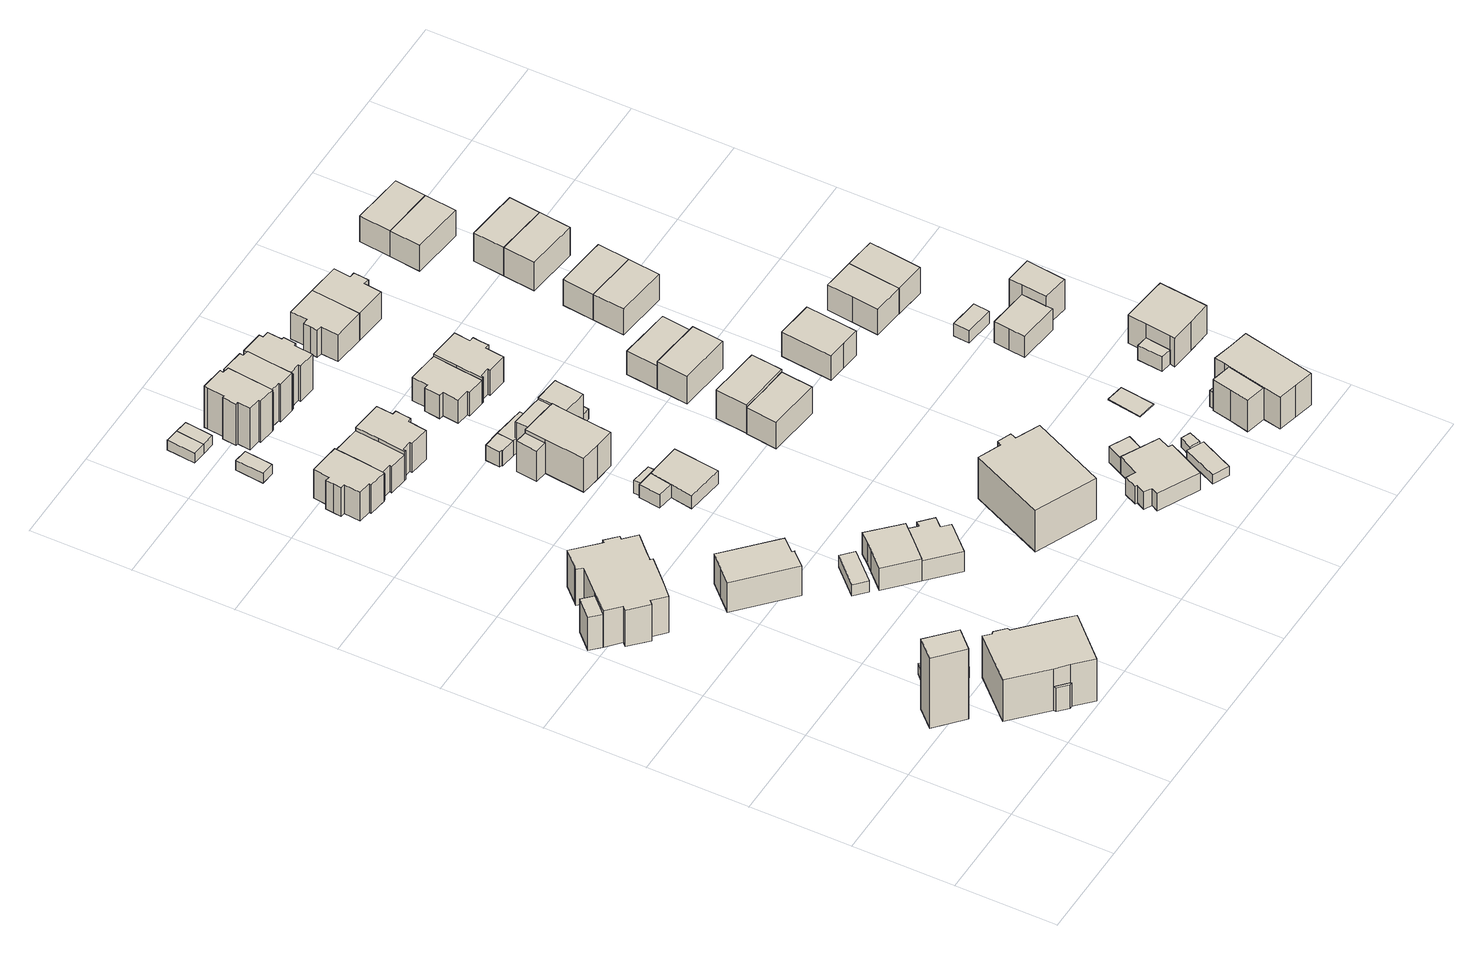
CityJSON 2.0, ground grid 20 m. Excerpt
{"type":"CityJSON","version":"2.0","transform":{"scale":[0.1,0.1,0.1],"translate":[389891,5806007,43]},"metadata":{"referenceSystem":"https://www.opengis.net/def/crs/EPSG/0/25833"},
"CityObjects":{
"building1":{"type":"Building","attributes":{"Gemeindeschluessel":"11000007","BezugspunktDach":"2200","function":"51009_1611","measuredHeight":16.69,"storeysAboveGround":0},"address":[{"country":"Germany","locality":"Berlin"}],"geometry":[{"type":"Solid","lod":"1","boundaries":[[[[0,1,2,3]],[[4,5,6,7]],[[4,7,3,2]],[[5,4,2,1]],[[6,5,1,0]],[[7,6,0,3]]]]}]},
"building2":{"type":"Building","attributes":{"Gemeindeschluessel":"11000007","BezugspunktDach":"2200","function":"51009_1611","measuredHeight":2.48,"storeysAboveGround":0},"address":[{"country":"Germany","locality":"Berlin"}],"geometry":[{"type":"Solid","lod":"1","boundaries":[[[[8,9,10,11]],[[12,13,14,15]],[[12,15,11,10]],[[13,12,10,9]],[[14,13,9,8]],[[15,14,8,11]]]]}]},
"building3":{"type":"Building","attributes":{"Gemeindeschluessel":"11000007","function":"31001_1010"},"address":[{"country":"Germany","locality":"Berlin","thoroughfareNumber":"23","thoroughfareName":"Dinnendahlstraße"}],"children":["building3-1","building3-2","building3-3"]},
"building3-1":{"type":"BuildingPart","attributes":{"BezugspunktDach":"2200","measuredHeight":11.81,"storeysAboveGround":2},"parents":["building3"],"geometry":[{"type":"MultiSurface","lod":"1","boundaries":[[[16,17,18,19,20,21,22,23,24,25,26,27,28,29]],[[30,31,32,33,34,35,36,37,38,39,40,41,42,43]],[[30,43,29,28]],[[31,30,28,27]],[[32,31,27,26]],[[33,32,26,25]],[[34,33,25,24]],[[35,34,24,23]],[[36,35,23,22]],[[37,36,22,21]],[[44,45,21,20]],[[38,37,46,47,48]],[[39,38,20,19]],[[40,39,19,18]],[[41,40,18,17]],[[49,50,17,16]],[[42,41,51,52,53,54]],[[43,42,16,29]],[[48,47,46,45,44]],[[54,53,52,51,50,49]]]}]},
"building3-2":{"type":"BuildingPart","attributes":{"BezugspunktDach":"2200","measuredHeight":5.64,"storeysAboveGround":2},"parents":["building3"],"geometry":[{"type":"Solid","lod":"1","boundaries":[[[[55,56,57,50,49,58]],[[53,52,59,60,61,62]],[[53,62,58,49]],[[59,52,50,57]],[[60,59,57,56]],[[61,60,56,55]],[[62,61,55,58]],[[53,49,50,52]]]]}]},
"building3-3":{"type":"BuildingPart","attributes":{"BezugspunktDach":"2200","measuredHeight":8.03,"storeysAboveGround":2},"parents":["building3"],"geometry":[{"type":"Solid","lod":"1","boundaries":[[[[44,63,64,65,66,45]],[[67,68,69,70,48,47]],[[67,47,45,66]],[[68,67,66,65]],[[69,68,65,64]],[[70,69,64,63]],[[48,70,63,44]],[[48,44,45,47]]]]}]},
"building4":{"type":"Building","attributes":{"Gemeindeschluessel":"11000007","function":"31001_1010"},"address":[{"country":"Germany","locality":"Berlin","thoroughfareNumber":"24","thoroughfareName":"Dinnendahlstraße"}],"children":["building4-1","building4-2"]},
"building4-1":{"type":"BuildingPart","attributes":{"BezugspunktDach":"2200","measuredHeight":9.97,"storeysAboveGround":2},"parents":["building4"],"geometry":[{"type":"MultiSurface","lod":"1","boundaries":[[[71,72,73,74,75,76,77,78,79,80,81,82,83,84,85,86,87,88,89,90,91]],[[92,93,94,95,96,97,98,99,100,101,102,103,104,105,106,107,108,109,110,111,112]],[[113,114,112,91,90]],[[93,115,113,92,90,89]],[[94,93,89,88]],[[95,94,88,87]],[[96,95,87,86]],[[97,96,86,85]],[[98,97,85,84]],[[99,98,84,83]],[[100,99,83,82]],[[101,100,82,81]],[[102,101,81,80]],[[103,102,80,79]],[[104,103,79,78]],[[105,104,78,77]],[[106,105,77,76]],[[107,106,76,75]],[[108,107,75,74]],[[109,108,74,73]],[[110,109,73,72]],[[111,110,72,71]],[[112,111,71,91]],[[92,112,114,113]],[[92,113,115,93,116]]]}]},
"building4-2":{"type":"BuildingPart","attributes":{"BezugspunktDach":"2200","measuredHeight":7.85,"storeysAboveGround":2},"parents":["building4"],"geometry":[{"type":"MultiSurface","lod":"1","boundaries":[[[114,115,117,118]],[[119,93,112,120]],[[119,120,118,117]],[[93,119,117,115]],[[120,112,114,118]],[[92,113,114,112]],[[93,115,113,92]]]}]},
"building5":{"type":"Building","attributes":{"Gemeindeschluessel":"11000007","function":"31001_1010"},"address":[{"country":"Germany","locality":"Berlin","thoroughfareNumber":"22","thoroughfareName":"Dinnendahlstraße"}],"children":["building5-1","building5-2"]},
"building5-1":{"type":"BuildingPart","attributes":{"BezugspunktDach":"2200","measuredHeight":7.94,"storeysAboveGround":2},"parents":["building5"],"geometry":[{"type":"MultiSurface","lod":"1","boundaries":[[[121,122,123,124,125,126,127,128]],[[129,130,131,132,133,134,135,136]],[[129,136,128,127]],[[130,129,127,126]],[[131,130,126,125]],[[137,138,131,125,124]],[[139,140,137,132,124,123]],[[134,133,123,122]],[[135,134,122,121]],[[136,135,121,128]],[[132,131,138,137]],[[133,132,137,140,139]]]}]},
"building5-2":{"type":"BuildingPart","attributes":{"BezugspunktDach":"2200","measuredHeight":3,"storeysAboveGround":2},"parents":["building5"],"geometry":[{"type":"Solid","lod":"1","boundaries":[[[[140,141,138,137]],[[131,142,133,132]],[[142,131,138,141]],[[133,142,141,140]],[[138,131,132,137]],[[132,133,140,137]]]]}]},
"building6":{"type":"Building","attributes":{"Gemeindeschluessel":"11000007","BezugspunktDach":"2200","function":"31001_2463","measuredHeight":2.72,"storeysAboveGround":1},"address":[{"country":"Germany","locality":"Berlin","thoroughfareNumber":"20A (1)","thoroughfareName":"Dinnendahlstraße"}],"geometry":[{"type":"Solid","lod":"1","boundaries":[[[[143,144,145,146]],[[147,148,149,150]],[[147,150,146,145]],[[148,147,145,144]],[[149,148,144,143]],[[150,149,143,146]]]]}]},
"building7":{"type":"Building","attributes":{"Gemeindeschluessel":"11000007","BezugspunktDach":"2200","function":"31001_1010","measuredHeight":8.34,"storeysAboveGround":2},"address":[{"country":"Germany","locality":"Berlin","thoroughfareNumber":"25","thoroughfareName":"Egestorffstraße"}],"geometry":[{"type":"Solid","lod":"1","boundaries":[[[[151,152,153,154,155,156,157,158,159,160,161,162]],[[163,164,165,166,167,168,169,170,171,172,173,174]],[[163,174,162,161]],[[164,163,161,160]],[[165,164,160,159]],[[166,165,159,158]],[[167,166,158,157]],[[168,167,157,156]],[[169,168,156,155]],[[170,169,155,154]],[[171,170,154,153]],[[172,171,153,152]],[[173,172,152,151]],[[174,173,151,162]]]]}]},
"building8":{"type":"Building","attributes":{"Gemeindeschluessel":"11000007","BezugspunktDach":"2200","function":"31001_2463","measuredHeight":2.32,"storeysAboveGround":1},"address":[{"country":"Germany","locality":"Berlin","thoroughfareNumber":"23A (1)","thoroughfareName":"Egestorffstraße"}],"geometry":[{"type":"Solid","lod":"1","boundaries":[[[[175,176,177,178]],[[179,180,181,182]],[[179,182,178,177]],[[180,179,177,176]],[[181,180,176,175]],[[182,181,175,178]]]]}]},
"building9":{"type":"Building","attributes":{"Gemeindeschluessel":"11000007","BezugspunktDach":"2200","function":"31001_1010","measuredHeight":5.7,"storeysAboveGround":1},"address":[{"country":"Germany","locality":"Berlin","thoroughfareNumber":"20A","thoroughfareName":"Dinnendahlstraße"}],"geometry":[{"type":"Solid","lod":"1","boundaries":[[[[183,184,185,186,187,188,189]],[[190,191,192,193,194,195,196]],[[190,196,189,188]],[[191,190,188,187]],[[192,191,187,186]],[[193,192,186,185]],[[194,193,185,184]],[[195,194,184,183]],[[196,195,183,189]]]]}]},
"building10":{"type":"Building","attributes":{"Gemeindeschluessel":"11000007","BezugspunktDach":"2200","function":"31001_1010","measuredHeight":7.51,"storeysAboveGround":2},"address":[{"country":"Germany","locality":"Berlin","thoroughfareNumber":"25A","thoroughfareName":"Egestorffstraße"}],"geometry":[{"type":"Solid","lod":"1","boundaries":[[[[197,198,199,200,201,202,203,204,205,206]],[[207,208,209,210,211,212,213,214,215,216]],[[207,216,206,205]],[[208,207,205,204]],[[209,208,204,203]],[[210,209,203,202]],[[211,210,202,201]],[[212,211,201,200]],[[213,212,200,199]],[[214,213,199,198]],[[215,214,198,197]],[[216,215,197,206]]]]}]},
"building11":{"type":"Building","attributes":{"Gemeindeschluessel":"11000007","BezugspunktDach":"2200","function":"31001_2463","measuredHeight":2.3,"storeysAboveGround":1},"address":[{"country":"Germany","locality":"Berlin","thoroughfareNumber":"21C (1)","thoroughfareName":"Egestorffstraße"}],"geometry":[{"type":"Solid","lod":"1","boundaries":[[[[217,218,219,220,221]],[[222,223,224,225,226]],[[222,226,221,220]],[[223,222,220,219]],[[224,223,219,218]],[[225,224,218,217]],[[226,225,217,221]]]]}]},
"building12":{"type":"Building","attributes":{"Gemeindeschluessel":"11000007","BezugspunktDach":"2200","function":"31001_1010","measuredHeight":5.71,"storeysAboveGround":1},"address":[{"country":"Germany","locality":"Berlin","thoroughfareNumber":"20","thoroughfareName":"Dinnendahlstraße"}],"geometry":[{"type":"Solid","lod":"1","boundaries":[[[[227,228,229,230,231,232,233,234,235]],[[236,237,238,239,240,241,242,243,195]],[[236,195,235,234]],[[237,236,234,233]],[[238,237,233,232]],[[239,238,232,231]],[[240,239,231,230]],[[241,240,230,229]],[[242,241,229,228]],[[243,242,228,227]],[[195,243,227,235]]]]}]},
"building13":{"type":"Building","attributes":{"Gemeindeschluessel":"11000007","BezugspunktDach":"2200","function":"31001_2463","measuredHeight":2.29,"storeysAboveGround":1},"address":[{"country":"Germany","locality":"Berlin","thoroughfareNumber":"21D (1)","thoroughfareName":"Egestorffstraße"}],"geometry":[{"type":"Solid","lod":"1","boundaries":[[[[244,245,218,217]],[[224,246,247,225]],[[224,225,217,218]],[[246,224,218,245]],[[247,246,245,244]],[[225,247,244,217]]]]}]},
"building14":{"type":"Building","attributes":{"Gemeindeschluessel":"11000007","BezugspunktDach":"2200","function":"31001_1010","measuredHeight":7.54,"storeysAboveGround":2},"address":[{"country":"Germany","locality":"Berlin","thoroughfareNumber":"25B","thoroughfareName":"Egestorffstraße"}],"geometry":[{"type":"Solid","lod":"1","boundaries":[[[[248,249,250,251,252,253,254,255,256,257,258,259,260,261]],[[210,209,262,263,264,265,266,267,268,269,270,271,272,211]],[[210,211,261,260]],[[209,210,260,259]],[[262,209,259,258]],[[263,262,258,257]],[[264,263,257,256]],[[265,264,256,255]],[[266,265,255,254]],[[267,266,254,253]],[[268,267,253,252]],[[269,268,252,251]],[[270,269,251,250]],[[271,270,250,249]],[[272,271,249,248]],[[211,272,248,261]]]]}]},
"building15":{"type":"Building","attributes":{"Gemeindeschluessel":"11000007","BezugspunktDach":"2200","function":"31001_1010","measuredHeight":12.55,"storeysAboveGround":3},"address":[{"country":"Germany","locality":"Berlin","thoroughfareNumber":"23","thoroughfareName":"Egestorffstraße"}],"geometry":[{"type":"Solid","lod":"1","boundaries":[[[[273,274,275,276,277,278,279,280,281,282,283,284,285]],[[286,287,288,289,290,291,292,293,294,295,296,297,298]],[[286,298,285,284]],[[287,286,284,283]],[[288,287,283,282]],[[289,288,282,281]],[[290,289,281,280]],[[291,290,280,279]],[[292,291,279,278]],[[293,292,278,277]],[[294,293,277,276]],[[295,294,276,275]],[[296,295,275,274]],[[297,296,274,273]],[[298,297,273,285]]]]}]},
"building16":{"type":"Building","attributes":{"Gemeindeschluessel":"11000007","BezugspunktDach":"2200","function":"31001_2143","measuredHeight":3,"storeysAboveGround":1},"address":[{"country":"Germany","locality":"Berlin","thoroughfareNumber":"22 (3)","thoroughfareName":"Dinnendahlstraße"}],"geometry":[{"type":"Solid","lod":"1","boundaries":[[[[299,300,301,302]],[[303,304,305,306]],[[303,306,302,301]],[[304,303,301,300]],[[305,304,300,299]],[[306,305,299,302]]]]}]},
"building17":{"type":"Building","attributes":{"Gemeindeschluessel":"11000007","function":"31001_1010"},"address":[{"country":"Germany","locality":"Berlin","thoroughfareNumber":"22 (2)","thoroughfareName":"Dinnendahlstraße"}],"children":["building17-1","building17-2"]},
"building17-1":{"type":"BuildingPart","attributes":{"BezugspunktDach":"2200","measuredHeight":3.07,"storeysAboveGround":1},"parents":["building17"],"geometry":[{"type":"Solid","lod":"1","boundaries":[[[[307,308,309,310,311]],[[312,313,314,315,316]],[[312,316,311,310]],[[314,313,309,308]],[[315,314,308,307]],[[316,315,307,311]],[[313,312,310,309]]]]}]},
"building17-2":{"type":"BuildingPart","attributes":{"BezugspunktDach":"2200","measuredHeight":3.07,"storeysAboveGround":1},"parents":["building17"],"geometry":[{"type":"Solid","lod":"1","boundaries":[[[[310,309,317,318]],[[319,313,312,320]],[[319,320,318,317]],[[313,319,317,309]],[[320,312,310,318]],[[312,313,309,310]]]]}]},
"building18":{"type":"Building","attributes":{"Gemeindeschluessel":"11000007","BezugspunktDach":"2200","function":"51009_1610","measuredHeight":3.58,"storeysAboveGround":0},"address":[{"country":"Germany","locality":"Berlin"}],"geometry":[{"type":"Solid","lod":"1","boundaries":[[[[321,322,323,324,325,326]],[[327,328,329,330,331,332]],[[327,332,326,325]],[[328,327,325,324]],[[329,328,324,323]],[[330,329,323,322]],[[331,330,322,321]],[[332,331,321,326]]]]}]},
"building19":{"type":"Building","attributes":{"Gemeindeschluessel":"11000007","function":"31001_1010"},"address":[{"country":"Germany","locality":"Berlin","thoroughfareNumber":"27","thoroughfareName":"Egestorffstraße"}],"children":["building19-1","building19-2","building19-3","building19-4"]},
"building19-1":{"type":"BuildingPart","attributes":{"BezugspunktDach":"2200","measuredHeight":8.64,"storeysAboveGround":1},"parents":["building19"],"geometry":[{"type":"MultiSurface","lod":"1","boundaries":[[[333,334,335,336,337,338,339,340,341]],[[342,343,344,345,346,347,348,349,350]],[[342,350,341,340]],[[343,351,352,342,340,339]],[[344,343,339,338]],[[353,354,344,338,337]],[[355,356,353,345,337,336]],[[357,358,336,335]],[[348,347,335,334]],[[349,348,334,333]],[[350,349,333,341]],[[342,352,351,343]],[[345,344,354,353]],[[346,345,353,356,355]],[[347,359,346,358,357]]]}]},
"building19-2":{"type":"BuildingPart","attributes":{"BezugspunktDach":"2200","measuredHeight":7.32,"storeysAboveGround":1},"parents":["building19"],"geometry":[{"type":"MultiSurface","lod":"1","boundaries":[[[356,360,361,362,363,354]],[[364,365,366,367,346,344]],[[364,344,354,363]],[[365,364,363,362]],[[366,365,362,361]],[[367,366,361,360]],[[346,368,369,356]],[[367,360,369,368]],[[344,345,353,354]],[[346,356,353,345]]]}]},
"building19-3":{"type":"BuildingPart","attributes":{"BezugspunktDach":"2200","measuredHeight":8.19,"storeysAboveGround":1},"parents":["building19"],"geometry":[{"type":"MultiSurface","lod":"1","boundaries":[[[370,371,372,373,374,375,357]],[[368,367,376,377,378,379,347]],[[368,346,358,375]],[[360,369,375,374]],[[376,367,374,373]],[[377,376,373,372]],[[378,377,372,371]],[[379,378,371,370]],[[347,379,370,357]],[[347,357,358,346]],[[367,368,369,360]]]}]},
"building19-4":{"type":"BuildingPart","attributes":{"BezugspunktDach":"2200","measuredHeight":7.17,"storeysAboveGround":1},"parents":["building19"],"geometry":[{"type":"MultiSurface","lod":"1","boundaries":[[[352,351,380,381]],[[382,343,342,383]],[[382,383,381,380]],[[343,382,380,351]],[[383,342,352,381]],[[384,342,343,351,352]]]}]},
"building20":{"type":"Building","attributes":{"Gemeindeschluessel":"11000007","BezugspunktDach":"2200","function":"31001_1010","measuredHeight":10.63,"storeysAboveGround":2},"address":[{"country":"Germany","locality":"Berlin","thoroughfareNumber":"23A","thoroughfareName":"Egestorffstraße"}],"geometry":[{"type":"Solid","lod":"1","boundaries":[[[[385,386,387,388,389,390,391,392,393,394,395,396,397]],[[398,399,400,401,402,403,404,405,406,407,408,409,410]],[[398,410,397,396]],[[399,398,396,395]],[[400,399,395,394]],[[401,400,394,393]],[[402,401,393,392]],[[403,402,392,391]],[[404,403,391,390]],[[405,404,390,389]],[[406,405,389,388]],[[407,406,388,387]],[[408,407,387,386]],[[409,408,386,385]],[[410,409,385,397]]]]}]},
"building21":{"type":"Building","attributes":{"Gemeindeschluessel":"11000007","BezugspunktDach":"2200","function":"31001_2463","measuredHeight":3.53,"storeysAboveGround":1},"address":[{"country":"Germany","locality":"Berlin","thoroughfareNumber":"27 (1)","thoroughfareName":"Egestorffstraße"}],"geometry":[{"type":"Solid","lod":"1","boundaries":[[[[411,412,413,414,324,323]],[[328,415,416,417,418,329]],[[328,329,323,324]],[[415,328,324,414]],[[416,415,414,413]],[[417,416,413,412]],[[418,417,412,411]],[[329,418,411,323]]]]}]},
"building22":{"type":"Building","attributes":{"Gemeindeschluessel":"11000007","BezugspunktDach":"2200","function":"31001_1010","measuredHeight":9.83,"storeysAboveGround":2},"address":[{"country":"Germany","locality":"Berlin","thoroughfareNumber":"18","thoroughfareName":"Dinnendahlstraße"}],"geometry":[{"type":"Solid","lod":"1","boundaries":[[[[419,420,421,422,423,424,425,426]],[[427,428,429,430,431,432,433,434]],[[427,434,426,425]],[[428,427,425,424]],[[429,428,424,423]],[[430,429,423,422]],[[431,430,422,421]],[[432,431,421,420]],[[433,432,420,419]],[[434,433,419,426]]]]}]},
"building23":{"type":"Building","attributes":{"Gemeindeschluessel":"11000007","BezugspunktDach":"2200","function":"31001_1010","measuredHeight":9.98,"storeysAboveGround":2},"address":[{"country":"Germany","locality":"Berlin","thoroughfareNumber":"23B","thoroughfareName":"Egestorffstraße"}],"geometry":[{"type":"Solid","lod":"1","boundaries":[[[[435,436,437,438,439,440,441,442,443,444,445,446,447,448,449,450,451]],[[452,453,454,455,456,457,458,459,460,461,462,463,464,465,466,467,468]],[[452,468,451,450]],[[453,452,450,449]],[[454,453,449,448]],[[455,454,448,447]],[[456,455,447,446]],[[457,456,446,445]],[[458,457,445,444]],[[459,458,444,443]],[[460,459,443,442]],[[461,460,442,441]],[[462,461,441,440]],[[463,462,440,439]],[[464,463,439,438]],[[465,464,438,437]],[[466,465,437,436]],[[467,466,436,435]],[[468,467,435,451]]]]}]},
"building24":{"type":"Building","attributes":{"Gemeindeschluessel":"11000007","BezugspunktDach":"2200","function":"31001_1010","measuredHeight":7.23,"storeysAboveGround":2},"address":[{"country":"Germany","locality":"Berlin","thoroughfareNumber":"25C","thoroughfareName":"Egestorffstraße"}],"geometry":[{"type":"Solid","lod":"1","boundaries":[[[[469,470,471,472,473,474,475,476,477,478,479]],[[480,481,482,483,484,485,486,487,488,489,490]],[[480,490,479,478]],[[481,480,478,477]],[[482,481,477,476]],[[483,482,476,475]],[[484,483,475,474]],[[485,484,474,473]],[[486,485,473,472]],[[487,486,472,471]],[[488,487,471,470]],[[489,488,470,469]],[[490,489,469,479]]]]}]},
"building25":{"type":"Building","attributes":{"Gemeindeschluessel":"11000007","BezugspunktDach":"2200","function":"31001_2143","measuredHeight":2.44,"storeysAboveGround":1},"address":[{"country":"Germany","locality":"Berlin","thoroughfareNumber":"27 (2)","thoroughfareName":"Egestorffstraße"}],"geometry":[{"type":"Solid","lod":"1","boundaries":[[[[491,492,493,494]],[[495,496,497,498]],[[495,498,494,493]],[[496,495,493,492]],[[497,496,492,491]],[[498,497,491,494]]]]}]},
"building26":{"type":"Building","attributes":{"Gemeindeschluessel":"11000007","BezugspunktDach":"2200","function":"31001_1010","measuredHeight":7.1,"storeysAboveGround":2},"address":[{"country":"Germany","locality":"Berlin","thoroughfareNumber":"25D","thoroughfareName":"Egestorffstraße"}],"geometry":[{"type":"Solid","lod":"1","boundaries":[[[[499,500,501,502,503,504,505,506,507,508,509,510,511,512]],[[513,514,515,516,517,518,519,520,521,522,523,524,525,526]],[[513,526,512,511]],[[514,513,511,510]],[[515,514,510,509]],[[516,515,509,508]],[[517,516,508,507]],[[518,517,507,506]],[[519,518,506,505]],[[520,519,505,504]],[[521,520,504,503]],[[522,521,503,502]],[[523,522,502,501]],[[524,523,501,500]],[[525,524,500,499]],[[526,525,499,512]]]]}]},
"building27":{"type":"Building","attributes":{"Gemeindeschluessel":"11000007","function":"31001_1010"},"address":[{"country":"Germany","locality":"Berlin","thoroughfareNumber":"16","thoroughfareName":"Dinnendahlstraße"}],"children":["building27-1","building27-2"]},
"building27-1":{"type":"BuildingPart","attributes":{"BezugspunktDach":"2200","measuredHeight":5.18,"storeysAboveGround":1},"parents":["building27"],"geometry":[{"type":"MultiSurface","lod":"1","boundaries":[[[527,528,529,530,531,532,533,534,535,536,537,538,539,540]],[[541,542,543,544,545,546,547,548,549,550,551,552,553,554]],[[541,554,540,539]],[[542,541,539,538]],[[543,542,538,537]],[[544,543,537,536]],[[545,544,536,535]],[[555,556,535,534]],[[547,546,534,533]],[[548,547,533,532]],[[549,548,532,531]],[[550,549,531,530]],[[551,550,530,529]],[[552,551,529,528]],[[553,552,528,527]],[[554,553,527,540]],[[546,545,556,555]]]}]},
"building27-2":{"type":"BuildingPart","attributes":{"BezugspunktDach":"2200","measuredHeight":3.8,"storeysAboveGround":1},"parents":["building27"],"geometry":[{"type":"Solid","lod":"1","boundaries":[[[[555,557,558,556]],[[559,560,546,545]],[[559,545,556,558]],[[560,559,558,557]],[[546,560,557,555]],[[555,556,545,546]]]]}]},
"building28":{"type":"Building","attributes":{"Gemeindeschluessel":"11000007","BezugspunktDach":"2200","function":"31001_1010","measuredHeight":7.63,"storeysAboveGround":1},"address":[{"country":"Germany","locality":"Berlin","thoroughfareNumber":"34C","thoroughfareName":"Goldschmidtweg"}],"geometry":[{"type":"Solid","lod":"1","boundaries":[[[[561,562,563,564,565]],[[566,567,568,569,570]],[[566,570,565,564]],[[567,566,564,563]],[[568,567,563,562]],[[569,568,562,561]],[[570,569,561,565]]]]}]},
"building29":{"type":"Building","attributes":{"Gemeindeschluessel":"11000007","BezugspunktDach":"2200","function":"31001_1010","measuredHeight":10.1,"storeysAboveGround":1},"address":[{"country":"Germany","locality":"Berlin","thoroughfareNumber":"34B","thoroughfareName":"Goldschmidtweg"}],"geometry":[{"type":"Solid","lod":"1","boundaries":[[[[571,572,573,574,575]],[[576,577,578,579,580]],[[576,580,575,574]],[[577,576,574,573]],[[578,577,573,572]],[[579,578,572,571]],[[580,579,571,575]]]]}]},
"building30":{"type":"Building","attributes":{"Gemeindeschluessel":"11000007","BezugspunktDach":"2200","function":"31001_1010","measuredHeight":8.32,"storeysAboveGround":2},"address":[{"country":"Germany","locality":"Berlin","thoroughfareNumber":"23C","thoroughfareName":"Egestorffstraße"}],"geometry":[{"type":"Solid","lod":"1","boundaries":[[[[581,582,583,584,585,586,587,588,589,590]],[[591,592,593,594,595,596,597,598,599,600]],[[591,600,590,589]],[[592,591,589,588]],[[593,592,588,587]],[[594,593,587,586]],[[595,594,586,585]],[[596,595,585,584]],[[597,596,584,583]],[[598,597,583,582]],[[599,598,582,581]],[[600,599,581,590]]]]}]},
"building31":{"type":"Building","attributes":{"Gemeindeschluessel":"11000007","BezugspunktDach":"2200","function":"31001_2463","measuredHeight":2.05,"storeysAboveGround":1},"address":[{"country":"Germany","locality":"Berlin","thoroughfareNumber":"16 (2)","thoroughfareName":"Dinnendahlstraße"}],"geometry":[{"type":"Solid","lod":"1","boundaries":[[[[601,602,603,604]],[[605,606,607,608]],[[605,608,604,603]],[[606,605,603,602]],[[607,606,602,601]],[[608,607,601,604]]]]}]},
"building32":{"type":"Building","attributes":{"Gemeindeschluessel":"11000007","BezugspunktDach":"2200","function":"31001_1010","measuredHeight":9.48,"storeysAboveGround":1},"address":[{"country":"Germany","locality":"Berlin","thoroughfareNumber":"34A","thoroughfareName":"Goldschmidtweg"}],"geometry":[{"type":"Solid","lod":"1","boundaries":[[[[609,610,611,612]],[[613,614,615,616]],[[613,616,612,611]],[[614,613,611,610]],[[615,614,610,609]],[[616,615,609,612]]]]}]},
"building33":{"type":"Building","attributes":{"Gemeindeschluessel":"11000007","BezugspunktDach":"2200","function":"31001_2143","measuredHeight":2.21,"storeysAboveGround":1},"address":[{"country":"Germany","locality":"Berlin","thoroughfareNumber":"16 (3)","thoroughfareName":"Dinnendahlstraße"}],"geometry":[{"type":"Solid","lod":"1","boundaries":[[[[617,618,619,620]],[[621,622,623,624]],[[621,624,620,619]],[[622,621,619,618]],[[623,622,618,617]],[[624,623,617,620]]]]}]},
"building34":{"type":"Building","attributes":{"Gemeindeschluessel":"11000007","BezugspunktDach":"2200","function":"31001_1010","measuredHeight":8.32,"storeysAboveGround":2},"address":[{"country":"Germany","locality":"Berlin","thoroughfareNumber":"23D","thoroughfareName":"Egestorffstraße"}],"geometry":[{"type":"Solid","lod":"1","boundaries":[[[[625,626,627,628,629,630,631,585,584,583]],[[596,595,632,633,634,635,636,637,638,597]],[[596,597,583,584]],[[595,596,584,585]],[[632,595,585,631]],[[633,632,631,630]],[[634,633,630,629]],[[635,634,629,628]],[[636,635,628,627]],[[637,636,627,626]],[[638,637,626,625]],[[597,638,625,583]]]]}]},
"building35":{"type":"Building","attributes":{"Gemeindeschluessel":"11000007","BezugspunktDach":"2200","function":"31001_1010","measuredHeight":6.47,"storeysAboveGround":1},"address":[{"country":"Germany","locality":"Berlin","thoroughfareNumber":"34","thoroughfareName":"Goldschmidtweg"}],"geometry":[{"type":"Solid","lod":"1","boundaries":[[[[639,640,641,642]],[[643,644,614,613]],[[643,613,642,641]],[[644,643,641,640]],[[614,644,640,639]],[[613,614,639,642]]]]}]},
"building36":{"type":"Building","attributes":{"Gemeindeschluessel":"11000007","BezugspunktDach":"2200","function":"31001_1010","measuredHeight":7.61,"storeysAboveGround":1},"address":[{"country":"Germany","locality":"Berlin","thoroughfareNumber":"36D","thoroughfareName":"Goldschmidtweg"}],"geometry":[{"type":"Solid","lod":"1","boundaries":[[[[645,646,647,648,649,650]],[[651,652,653,654,655,656]],[[651,656,650,649]],[[652,651,649,648]],[[653,652,648,647]],[[654,653,647,646]],[[655,654,646,645]],[[656,655,645,650]]]]}]},
"building37":{"type":"Building","attributes":{"Gemeindeschluessel":"11000007","BezugspunktDach":"2200","function":"31001_2143","measuredHeight":0.179,"storeysAboveGround":1},"address":[{"country":"Germany","locality":"Berlin","thoroughfareNumber":"16 (1)","thoroughfareName":"Dinnendahlstraße"}],"geometry":[{"type":"Solid","lod":"1","boundaries":[[[[657,658,659,660]],[[661,662,663,664]],[[661,664,660,659]],[[662,661,659,658]],[[663,662,658,657]],[[664,663,657,660]]]]}]},
"building38":{"type":"Building","attributes":{"Gemeindeschluessel":"11000007","BezugspunktDach":"2200","function":"51009_1610","measuredHeight":3.76,"storeysAboveGround":0},"address":[{"country":"Germany","locality":"Berlin"}],"geometry":[{"type":"Solid","lod":"1","boundaries":[[[[665,666,667,668]],[[669,670,671,672]],[[669,672,668,667]],[[670,669,667,666]],[[671,670,666,665]],[[672,671,665,668]]]]}]},
"building39":{"type":"Building","attributes":{"Gemeindeschluessel":"11000007","BezugspunktDach":"2200","function":"31001_1010","measuredHeight":7.78,"storeysAboveGround":1},"address":[{"country":"Germany","locality":"Berlin","thoroughfareNumber":"30C","thoroughfareName":"Goldschmidtweg"}],"geometry":[{"type":"Solid","lod":"1","boundaries":[[[[673,674,675,676]],[[677,678,679,680]],[[677,680,676,675]],[[678,677,675,674]],[[679,678,674,673]],[[680,679,673,676]]]]}]},
"building40":{"type":"Building","attributes":{"Gemeindeschluessel":"11000007","function":"31001_1010"},"address":[{"country":"Germany","locality":"Berlin","thoroughfareNumber":"42","thoroughfareName":"Goldschmidtweg"}],"children":["building40-1","building40-2"]},
"building40-1":{"type":"BuildingPart","attributes":{"BezugspunktDach":"2200","measuredHeight":9.55,"storeysAboveGround":2},"parents":["building40"],"geometry":[{"type":"Solid","lod":"1","boundaries":[[[[681,682,683,684,685,686,687,688,689]],[[690,691,692,693,694,695,696,697,698]],[[690,698,689,688]],[[691,690,688,687]],[[692,691,687,686]],[[693,692,686,685]],[[694,693,685,684]],[[695,694,684,683]],[[696,695,683,682]],[[697,696,682,681]],[[698,697,681,689]]]]}]},
"building40-2":{"type":"BuildingPart","attributes":{"BezugspunktDach":"2200","measuredHeight":9.3,"storeysAboveGround":2},"parents":["building40"],"geometry":[{"type":"Solid","lod":"1","boundaries":[[[[699,700,701,702,703,704,705]],[[706,707,708,691,709,690,710]],[[706,710,705,704]],[[707,706,704,703]],[[708,707,703,702]],[[691,708,702,701]],[[709,691,701,700]],[[690,709,700,699]],[[710,690,699,705]]]]}]},
"building41":{"type":"Building","attributes":{"Gemeindeschluessel":"11000007","BezugspunktDach":"2200","function":"31001_1010","measuredHeight":7.77,"storeysAboveGround":1},"address":[{"country":"Germany","locality":"Berlin","thoroughfareNumber":"30B","thoroughfareName":"Goldschmidtweg"}],"geometry":[{"type":"Solid","lod":"1","boundaries":[[[[674,711,712,713,675]],[[714,715,716,678,677]],[[714,677,675,713]],[[715,714,713,712]],[[716,715,712,711]],[[678,716,711,674]],[[677,678,674,675]]]]}]},
"building42":{"type":"Building","attributes":{"Gemeindeschluessel":"11000007","BezugspunktDach":"2200","function":"51009_1610","measuredHeight":3.99,"storeysAboveGround":0},"address":[{"country":"Germany","locality":"Berlin"}],"geometry":[{"type":"Solid","lod":"1","boundaries":[[[[717,718,719,720]],[[721,722,723,724]],[[721,724,720,719]],[[722,721,719,718]],[[723,722,718,717]],[[724,723,717,720]]]]}]},
"building43":{"type":"Building","attributes":{"Gemeindeschluessel":"11000007","BezugspunktDach":"2200","function":"31001_1010","measuredHeight":9.18,"storeysAboveGround":1},"address":[{"country":"Germany","locality":"Berlin","thoroughfareNumber":"30A","thoroughfareName":"Goldschmidtweg"}],"geometry":[{"type":"Solid","lod":"1","boundaries":[[[[725,726,727,728,729]],[[730,731,732,733,734]],[[730,734,729,728]],[[731,730,728,727]],[[732,731,727,726]],[[733,732,726,725]],[[734,733,725,729]]]]}]},
"building44":{"type":"Building","attributes":{"Gemeindeschluessel":"11000007","BezugspunktDach":"2200","function":"31001_1010","measuredHeight":7.54,"storeysAboveGround":1},"address":[{"country":"Germany","locality":"Berlin","thoroughfareNumber":"28C","thoroughfareName":"Goldschmidtweg"}],"geometry":[{"type":"Solid","lod":"1","boundaries":[[[[735,736,737,738]],[[739,740,741,742]],[[739,742,738,737]],[[740,739,737,736]],[[741,740,736,735]],[[742,741,735,738]]]]}]},
"building45":{"type":"Building","attributes":{"Gemeindeschluessel":"11000007","BezugspunktDach":"2200","function":"31001_2463","measuredHeight":2.85,"storeysAboveGround":1},"address":[{"country":"Germany","locality":"Berlin","thoroughfareNumber":"38 (1)","thoroughfareName":"Goldschmidtweg"}],"geometry":[{"type":"Solid","lod":"1","boundaries":[[[[743,744,745,746]],[[747,748,749,750]],[[747,750,746,745]],[[748,747,745,744]],[[749,748,744,743]],[[750,749,743,746]]]]}]},
"building46":{"type":"Building","attributes":{"Gemeindeschluessel":"11000007","BezugspunktDach":"2200","function":"31001_1010","measuredHeight":7.75,"storeysAboveGround":1},"address":[{"country":"Germany","locality":"Berlin","thoroughfareNumber":"36C","thoroughfareName":"Goldschmidtweg"}],"geometry":[{"type":"Solid","lod":"1","boundaries":[[[[751,752,753,754,755,756]],[[757,758,759,760,761,762]],[[757,762,756,755]],[[758,757,755,754]],[[759,758,754,753]],[[760,759,753,752]],[[761,760,752,751]],[[762,761,751,756]]]]}]},
"building47":{"type":"Building","attributes":{"Gemeindeschluessel":"11000007","BezugspunktDach":"2200","function":"31001_1010","measuredHeight":9.17,"storeysAboveGround":1},"address":[{"country":"Germany","locality":"Berlin","thoroughfareNumber":"30","thoroughfareName":"Goldschmidtweg"}],"geometry":[{"type":"Solid","lod":"1","boundaries":[[[[726,763,764,765,728]],[[766,767,768,732,730]],[[766,730,728,765]],[[767,766,765,764]],[[768,767,764,763]],[[732,768,763,726]],[[730,732,726,728]]]]}]},
"building48":{"type":"Building","attributes":{"Gemeindeschluessel":"11000007","BezugspunktDach":"2200","function":"31001_1010","measuredHeight":7.55,"storeysAboveGround":1},"address":[{"country":"Germany","locality":"Berlin","thoroughfareNumber":"28B","thoroughfareName":"Goldschmidtweg"}],"geometry":[{"type":"Solid","lod":"1","boundaries":[[[[736,769,770,737]],[[771,772,740,739]],[[771,739,737,770]],[[772,771,770,769]],[[740,772,769,736]],[[739,740,736,737]]]]}]},
"building49":{"type":"Building","attributes":{"Gemeindeschluessel":"11000007","function":"31001_1010"},"address":[{"country":"Germany","locality":"Berlin","thoroughfareNumber":"38","thoroughfareName":"Goldschmidtweg"}],"children":["building49-1","building49-2"]},
"building49-1":{"type":"BuildingPart","attributes":{"BezugspunktDach":"2200","measuredHeight":7.63,"storeysAboveGround":2},"parents":["building49"],"geometry":[{"type":"MultiSurface","lod":"1","boundaries":[[[773,774,775,776,777]],[[778,779,780,781,782]],[[778,783,784,785,782,777,776]],[[779,778,776,775]],[[780,779,775,774]],[[781,780,774,773]],[[782,781,773,777]],[[786,784,783,778]],[[782,785,784,786]]]}]},
"building49-2":{"type":"BuildingPart","attributes":{"BezugspunktDach":"2200","measuredHeight":5.33,"storeysAboveGround":2},"parents":["building49"],"geometry":[{"type":"MultiSurface","lod":"1","boundaries":[[[787,785,784,783,788,789,790]],[[791,792,793,794,795,796,797]],[[791,797,790,789]],[[792,791,789,788]],[[793,792,788,783]],[[794,793,783,778,786]],[[795,794,784,786,782]],[[796,795,785,787]],[[797,796,787,790]],[[786,778,783,784]],[[782,786,784,785]]]}]},
"building50":{"type":"Building","attributes":{"Gemeindeschluessel":"11000007","BezugspunktDach":"2200","function":"31001_1010","measuredHeight":9.35,"storeysAboveGround":2},"address":[{"country":"Germany","locality":"Berlin","thoroughfareNumber":"40","thoroughfareName":"Goldschmidtweg"}],"geometry":[{"type":"Solid","lod":"1","boundaries":[[[[798,799,800,801,802,803,804,805]],[[723,722,806,807,808,809,810,811]],[[723,811,805,804]],[[722,723,804,803]],[[806,722,803,802]],[[807,806,802,801]],[[808,807,801,800]],[[809,808,800,799]],[[810,809,799,798]],[[811,810,798,805]]]]}]},
"building51":{"type":"Building","attributes":{"Gemeindeschluessel":"11000007","BezugspunktDach":"2200","function":"31001_1010","measuredHeight":7.76,"storeysAboveGround":1},"address":[{"country":"Germany","locality":"Berlin","thoroughfareNumber":"36B","thoroughfareName":"Goldschmidtweg"}],"geometry":[{"type":"Solid","lod":"1","boundaries":[[[[812,813,814,753,751]],[[815,816,817,818,819]],[[815,819,751,753]],[[816,815,753,814]],[[817,816,814,813]],[[818,817,813,812]],[[819,818,812,751]]]]}]}
},
"vertices":[
[167,175,171],[201,210,171],[149,258,171],[115,222,171],[149,258,5],[201,210,5],[167,175,5],[115,222,5],
[256,223,29],[280,248,29],[223,304,29],[198,279,29],[223,304,4],[280,248,4],[256,223,4],[198,279,4],
[257,59,102],[280,38,102],[313,6,102],[391,87,102],[368,109,102],[356,121,102],[304,170,102],[305,172,102],[305,176,102],[287,193,102],[283,193,102],[281,192,102],[269,204,102],[191,122,102],[269,204,3],[281,192,3],[283,193,3],[287,193,3],[305,176,3],[305,172,3],[304,170,3],[356,121,3],[368,109,3],[391,87,3],[313,6,3],[280,38,3],[257,59,3],[191,122,3],[368,109,84],[356,121,84],[356,121,49],[356,121,4],[368,109,4],[257,59,60],[280,38,60],[280,38,27],[280,38,4],[257,59,4],[257,59,19],
[256,53,60],[274,36,60],[279,36,60],[256,58,60],[279,36,4],[274,36,4],[256,53,4],[256,58,4],
[371,112,84],[372,115,84],[362,124,84],[359,124,84],[359,124,4],[362,124,4],[372,115,4],[371,112,4],
[47,780,91],[40,773,91],[74,740,91],[81,747,91],[106,724,91],[135,753,91],[173,792,91],[169,796,91],[183,811,91],[213,841,91],[189,863,91],[194,868,91],[172,889,91],[168,884,91],[121,930,91],[92,900,91],[87,895,91],[97,885,91],[53,839,91],[50,836,91],[20,805,91],[50,836,5],[53,839,5],[97,885,5],[87,895,5],[92,900,5],[121,930,5],[168,884,5],[172,889,5],[194,868,5],[189,863,5],[213,841,5],[183,811,5],[169,796,5],[173,792,5],[135,753,5],[106,724,5],[81,747,5],[74,740,5],[40,773,5],[47,780,5],[20,805,5],[50,836,83],[20,805,83],[53,839,83],[51,838,5],
[34,858,83],[1,824,83],[34,858,5],[1,824,5],
[297,571,72],[322,598,72],[324,599,72],[319,603,72],[343,629,72],[251,716,72],[225,689,72],[200,662,72],[225,689,2],[251,716,2],[343,629,2],[319,603,2],[324,599,2],[322,598,2],[297,571,2],[200,662,2],[319,603,32],[343,629,32],[324,599,21],[324,599,32],
[348,625,32],[348,625,2],
[358,473,31],[410,528,31],[387,549,31],[335,495,31],[387,549,4],[410,528,4],[358,473,4],[335,495,4],
[92,1348,75],[89,1315,75],[115,1312,75],[114,1308,75],[151,1303,75],[157,1356,75],[162,1405,75],[100,1412,75],[96,1379,75],[87,1381,75],[85,1365,75],[83,1349,75],[85,1365,7],[87,1381,7],[96,1379,7],[100,1412,7],[162,1405,7],[157,1356,7],[151,1303,7],[114,1308,7],[115,1312,7],[89,1315,7],[92,1348,7],[83,1349,7],
[119,1503,28],[125,1559,28],[98,1562,28],[92,1506,28],[98,1562,5],[125,1559,5],[119,1503,5],[92,1506,5],
[425,408,56],[457,441,56],[488,474,56],[433,528,56],[418,510,56],[402,494,56],[370,460,56],[402,494,4],[418,510,4],[433,528,4],[488,474,4],[457,441,4],[425,408,4],[370,460,4],
[154,1303,69],[154,1308,69],[176,1306,69],[175,1301,69],[212,1296,69],[218,1350,69],[223,1398,69],[162,1405,69],[151,1308,69],[151,1303,69],[151,1308,8],[162,1405,8],[223,1398,8],[218,1350,8],[212,1296,8],[175,1301,8],[176,1306,8],[154,1308,8],[154,1303,8],[151,1303,8],
[106,1629,28],[112,1685,28],[87,1688,28],[85,1688,28],[79,1632,28],[85,1688,5],[87,1688,5],[112,1685,5],[106,1629,5],[79,1632,5],
[480,356,52],[528,406,52],[513,421,52],[529,438,52],[504,461,52],[497,453,52],[482,468,52],[449,433,52],[425,408,52],[449,433,4],[482,468,4],[497,453,4],[504,461,4],[529,438,4],[513,421,4],[528,406,4],[480,356,4],
[132,1627,28],[138,1682,28],[138,1682,5],[132,1627,5],
[215,1296,77],[215,1301,77],[235,1299,77],[235,1294,77],[274,1289,77],[279,1326,77],[287,1326,77],[289,1342,77],[291,1357,77],[282,1358,77],[285,1391,77],[223,1398,77],[218,1350,77],[212,1296,77],[285,1391,8],[282,1358,8],[291,1357,8],[289,1342,8],[287,1326,8],[279,1326,8],[274,1289,8],[235,1294,8],[235,1299,8],[215,1301,8],[215,1296,8],
[155,1590,104],[152,1564,104],[177,1561,104],[177,1557,104],[211,1553,104],[221,1645,104],[208,1647,104],[209,1654,104],[163,1659,104],[162,1652,104],[158,1618,104],[153,1618,104],[150,1590,104],[153,1618,6],[158,1618,6],[162,1652,6],[163,1659,6],[209,1654,6],[208,1647,6],[221,1645,6],[211,1553,6],[177,1557,6],[177,1561,6],[152,1564,6],[155,1590,6],[150,1590,6],
[413,922,38],[414,934,38],[373,940,38],[373,926,38],[373,940,8],[414,934,8],[413,922,8],[373,926,8],
[463,825,38],[474,916,38],[403,923,38],[395,879,38],[388,835,38],[395,879,7],[403,923,7],[474,916,7],[463,825,7],[388,835,7],
[369,927,38],[363,884,38],[369,927,7],[363,884,7],
[322,1168,46],[322,1166,46],[352,1162,46],[355,1195,46],[320,1198,46],[317,1169,46],[320,1198,10],[355,1195,10],[352,1162,10],[322,1166,10],[322,1168,10],[317,1169,10],
[373,1010,88],[412,1006,88],[422,1099,88],[426,1127,88],[387,1132,88],[360,1135,88],[348,1137,88],[343,1095,88],[334,1015,88],[343,1095,8],[348,1137,8],[360,1135,8],[387,1132,8],[426,1127,8],[422,1099,8],[412,1006,8],[373,1010,8],[334,1015,8],[348,1137,80],[343,1095,80],[387,1132,82],[360,1135,82],[426,1127,45],[426,1127,82],[422,1099,86],[426,1127,86],[424,1116,8],
[429,1156,82],[416,1158,82],[361,1164,82],[361,1161,82],[361,1161,8],[361,1164,8],[416,1158,8],[429,1156,8],[426,1128,8],[426,1128,82],
[473,1093,86],[476,1122,86],[478,1143,86],[479,1151,86],[429,1156,86],[426,1128,86],[479,1151,8],[478,1143,8],[476,1122,8],[473,1093,8],
[323,1140,80],[318,1098,80],[323,1140,8],[318,1098,8],[343,1095,48],
[212,1552,97],[213,1558,97],[236,1555,97],[235,1550,97],[269,1547,97],[274,1595,97],[279,1639,97],[267,1641,97],[268,1648,97],[221,1653,97],[221,1645,97],[216,1602,97],[211,1553,97],[216,1602,8],[221,1645,8],[221,1653,8],[268,1648,8],[267,1641,8],[279,1639,8],[274,1595,8],[269,1547,8],[235,1550,8],[236,1555,8],[213,1558,8],[212,1552,8],[211,1553,8],
[361,1161,46],[361,1164,46],[416,1158,46],[419,1187,46],[419,1187,10],[416,1158,10],[361,1164,10],[361,1161,10],
[702,221,100],[769,368,100],[722,389,100],[727,401,100],[700,412,100],[695,403,100],[650,422,100],[583,274,100],[650,422,2],[695,403,2],[700,412,2],[727,401,2],[722,389,2],[769,368,2],[702,221,2],[583,274,2],
[271,1546,94],[271,1551,94],[294,1549,94],[294,1544,94],[329,1540,94],[333,1578,94],[338,1578,94],[339,1588,94],[341,1603,94],[336,1604,94],[339,1633,94],[325,1634,94],[326,1642,94],[280,1647,94],[279,1639,94],[274,1595,94],[269,1547,94],[274,1595,10],[279,1639,10],[280,1647,10],[326,1642,10],[325,1634,10],[339,1633,10],[336,1604,10],[341,1603,10],[339,1588,10],[338,1578,10],[333,1578,10],[329,1540,10],[294,1544,10],[294,1549,10],[271,1551,10],[271,1546,10],[269,1547,10],
[381,1315,64],[377,1283,64],[403,1280,64],[403,1275,64],[439,1271,64],[445,1324,64],[451,1372,64],[388,1379,64],[385,1347,64],[376,1348,64],[372,1316,64],[376,1348,9],[385,1347,9],[388,1379,9],[451,1372,9],[445,1324,9],[439,1271,9],[403,1275,9],[403,1280,9],[377,1283,9],[381,1315,9],[372,1316,9],
[490,1092,37],[495,1141,37],[478,1143,37],[473,1093,37],[478,1143,13],[495,1141,13],[490,1092,13],[473,1093,13],
[442,1270,70],[443,1275,70],[463,1273,70],[462,1268,70],[502,1264,70],[506,1301,70],[515,1300,70],[516,1316,70],[518,1332,70],[509,1333,70],[513,1365,70],[451,1372,70],[445,1324,70],[439,1271,70],[445,1324,10],[451,1372,10],[513,1365,10],[509,1333,10],[518,1332,10],[516,1316,10],[515,1300,10],[506,1301,10],[502,1264,10],[462,1268,10],[463,1273,10],[443,1275,10],[442,1270,10],[439,1271,10],
[777,154,44],[770,140,44],[850,100,44],[874,149,44],[887,175,44],[879,179,44],[890,202,44],[856,219,44],[819,238,44],[798,197,44],[778,206,44],[767,181,44],[771,179,44],[762,162,44],[771,179,3],[767,181,3],[778,206,3],[798,197,3],[819,238,3],[856,219,3],[890,202,3],[879,179,3],[887,175,3],[874,149,3],[850,100,3],[770,140,3],[777,154,3],[762,162,3],[856,219,41],[819,238,41],
[872,250,41],[834,269,41],[834,269,3],[872,250,3],
[690,767,71],[697,830,71],[645,835,71],[593,841,71],[585,779,71],[593,841,8],[645,835,8],[697,830,8],[690,767,8],[585,779,8],
[697,830,77],[704,892,77],[652,898,77],[600,904,77],[593,841,77],[600,904,9],[652,898,9],[704,892,9],[697,830,9],[593,841,9],
[411,1568,76],[408,1534,76],[471,1527,76],[477,1576,76],[482,1625,76],[418,1632,76],[415,1598,76],[404,1599,76],[402,1584,76],[400,1570,76],[402,1584,12],[404,1599,12],[415,1598,12],[418,1632,12],[482,1625,12],[477,1576,12],[471,1527,12],[408,1534,12],[411,1568,12],[400,1570,12],
[905,74,24],[937,142,24],[905,157,24],[873,89,24],[905,157,3],[937,142,3],[905,74,3],[873,89,3],
[710,952,76],[717,1014,76],[613,1026,76],[606,964,76],[613,1026,10],[717,1014,10],[710,952,10],[606,964,10],
[933,147,26],[943,171,26],[925,179,26],[913,156,26],[925,179,4],[943,171,4],[933,147,4],[913,156,4],
[535,1520,76],[539,1555,76],[550,1553,76],[552,1568,76],[553,1583,76],[542,1584,76],[546,1618,76],[546,1618,12],[542,1584,12],[553,1583,12],[552,1568,12],[550,1553,12],[539,1555,12],[535,1520,12],
[717,1014,65],[724,1077,65],[620,1089,65],[613,1026,65],[620,1089,10],[724,1077,10],
[814,774,66],[851,770,66],[862,872,66],[825,876,66],[788,880,66],[777,778,66],[788,880,8],[825,876,8],[862,872,8],[851,770,8],[814,774,8],[777,778,8],
[992,269,7],[1001,337,7],[966,343,7],[955,275,7],[966,343,5],[1001,337,5],[992,269,5],[955,275,5],
[1069,165,44],[1071,175,44],[1034,183,44],[1032,173,44],[1034,183,6],[1071,175,6],[1069,165,6],[1032,173,6],
[805,1128,72],[812,1191,72],[708,1203,72],[701,1140,72],[708,1203,11],[812,1191,11],[805,1128,11],[701,1140,11],
[1083,43,80],[1122,34,80],[1153,179,80],[1114,187,80],[1075,196,80],[1071,175,80],[1069,165,80],[1052,88,80],[1044,52,80],[1052,88,5],[1069,165,5],[1071,175,5],[1075,196,5],[1114,187,5],[1153,179,5],[1122,34,5],[1083,43,5],[1044,52,5],
[1052,88,79],[1097,119,79],[1069,165,79],[1032,173,79],[1029,174,79],[1021,135,79],[1012,97,79],[1021,135,5],[1029,174,5],[1032,173,5],[1097,119,5],[1012,97,5],
[819,1254,72],[767,1260,72],[715,1265,72],[715,1265,11],[767,1260,11],[819,1254,11],
[1091,292,41],[1097,342,41],[1074,345,41],[1069,295,41],[1074,345,7],[1097,342,7],[1091,292,7],[1069,295,7],
[826,1313,79],[833,1376,79],[781,1382,79],[728,1388,79],[721,1325,79],[728,1388,12],[781,1382,12],[833,1376,12],[826,1313,12],[721,1325,12],
[773,1506,74],[780,1569,74],[675,1580,74],[668,1518,74],[675,1580,13],[780,1569,13],[773,1506,13],[668,1518,13],
[1029,609,37],[1032,641,37],[973,648,37],[970,616,37],[973,648,8],[1032,641,8],[1029,609,8],[970,616,8],
[973,754,71],[979,806,71],[985,858,71],[922,865,71],[916,813,71],[910,761,71],[916,813,11],[922,865,11],[985,858,11],[979,806,11],[973,754,11],[910,761,11],
[840,1438,79],[788,1444,79],[735,1450,79],[735,1450,12],[788,1444,12],[840,1438,12],
[787,1631,74],[682,1643,74],[682,1643,13],[787,1631,13],
[1120,513,80],[1129,591,80],[1076,596,80],[1073,570,80],[1068,520,80],[1073,570,9],[1076,596,9],[1129,591,9],[1120,513,9],[1068,520,9],[1073,570,58],[1070,539,58],[1068,520,58],[1070,539,9],
[1067,507,58],[992,579,58],[988,548,58],[985,516,58],[988,548,8],[992,579,8],[1073,570,8],[1070,539,8],[1068,520,8],[1067,507,8],[985,516,8],
[1138,277,74],[1186,273,74],[1196,369,74],[1149,374,74],[1102,379,74],[1097,342,74],[1091,292,74],[1089,282,74],[1102,379,7],[1149,374,7],[1196,369,7],[1186,273,7],[1138,277,7],[1089,282,7],
[1035,747,71],[1041,799,71],[1047,851,71],[985,858,10],[1047,851,10],[1041,799,10],[1035,747,10],[973,754,10]
]}
